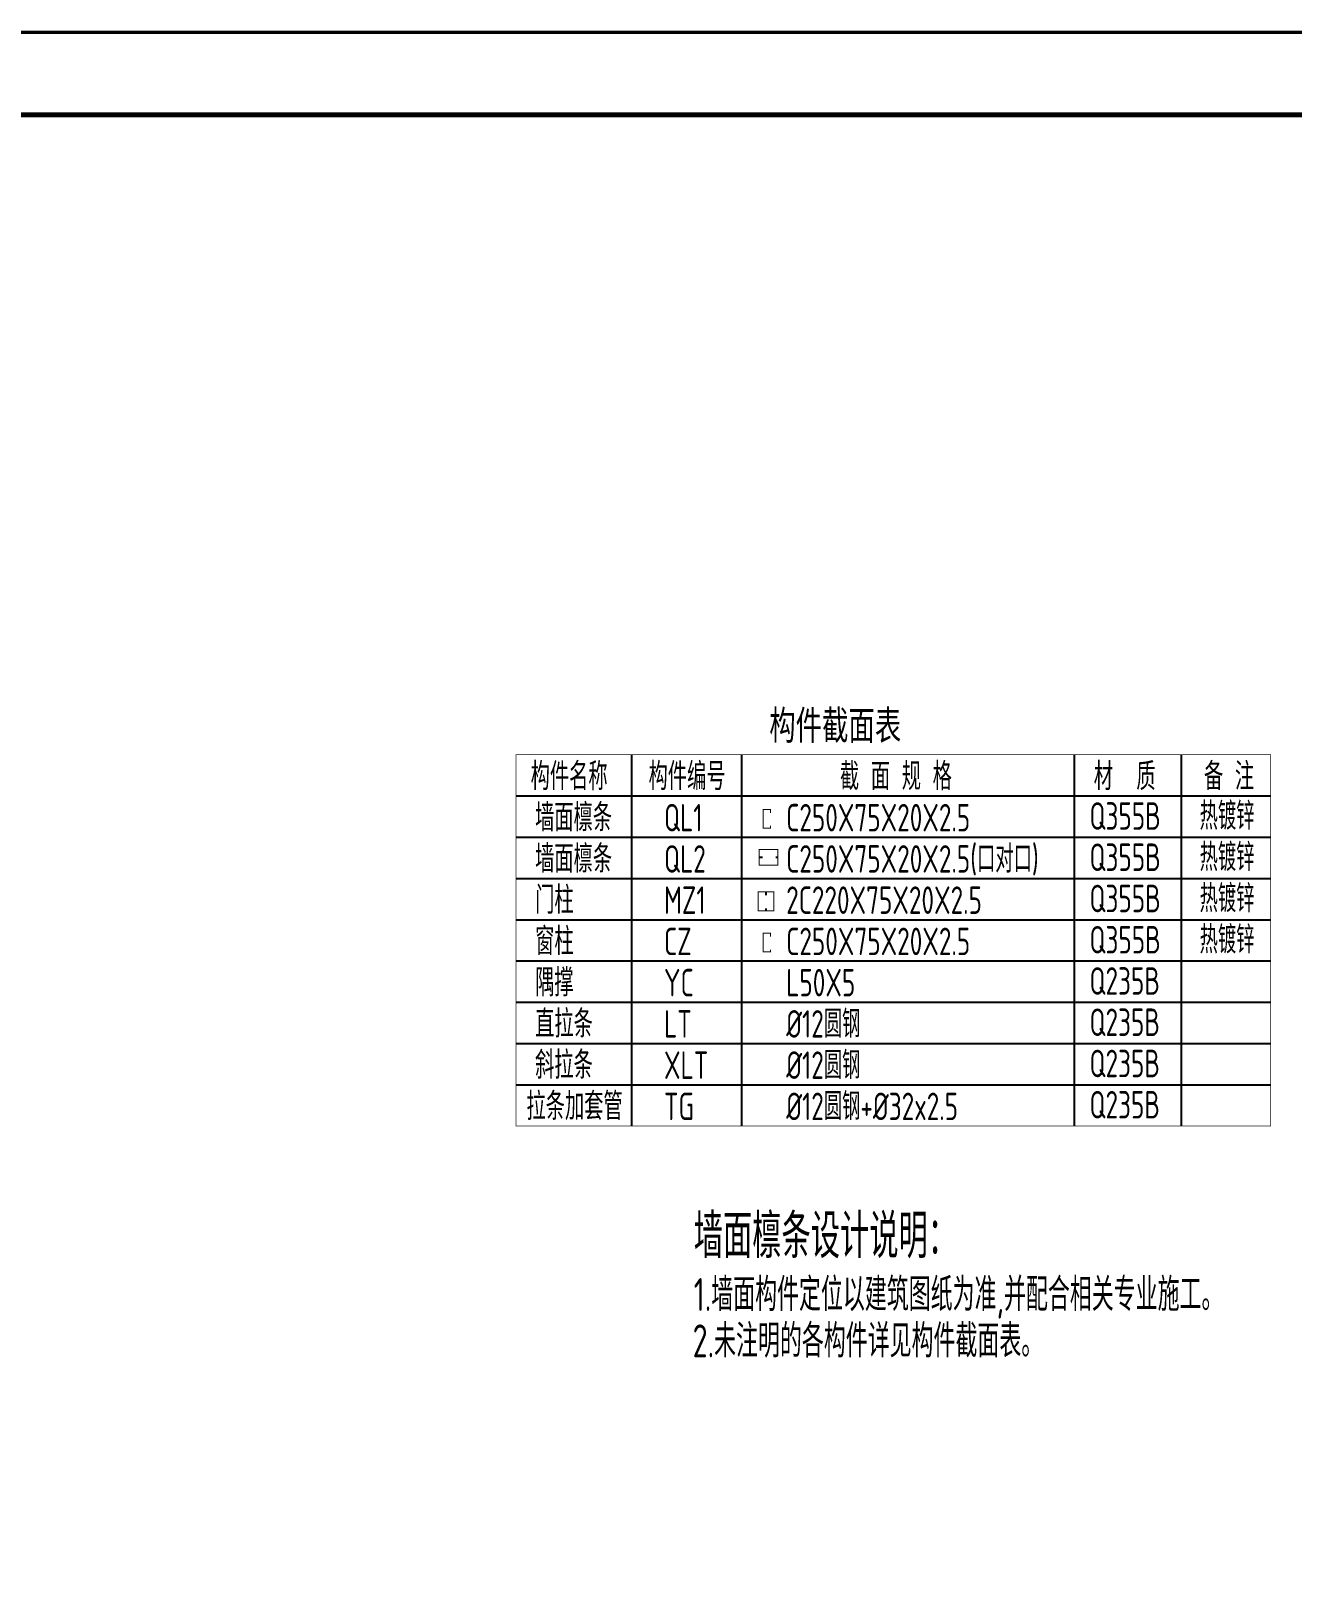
# Model space of a CAD drawing. Extents: x 447413 to 2975780, y -1432727 to 1301644.
# Drawn here: x 2756877 to 2779817, y -737634 to -709694 of the extents above; entities that cross this region are included whole.
import ezdxf

# ---------------------------------------------------------------- set-up
doc = ezdxf.new("R2010")
doc.units = 0
doc.header["$LTSCALE"] = 1000
doc.header["$MEASUREMENT"] = 0
doc.linetypes.add('CONTINOUS', pattern=[0])
for name, color, linetype in [('PUB_TEXT', 7, 'Continuous'), ('TAB', 7, 'Continuous'), ('TEXT', 6, 'Continuous'), ('图框', 253, 'Continuous'), ('说明', 7, 'Continuous')]:
    doc.layers.add(name, color=color, linetype=linetype)
doc.styles.add('_HZTXT', font='tssdeng.shx', dxfattribs={"width": 0.7, "bigfont": 'HZTXT.shx'})
doc.styles.add('TSSD_Norm', font='tssdeng.shx', dxfattribs={"bigfont": 'tssdchn.shx'})
doc.styles.add('TSSD_REIN', font='Tssdeng.shx', dxfattribs={"width": 0.7, "bigfont": 'hztxt.shx'})

# ---------------------------------------------------------------- blocks, each defined once
blk = doc.blocks.new('A$C6B0021A6')
at = {"layer": '图框', "color": 2, "const_width": 40, "elevation": -84000}
blk.add_lwpolyline([(20, 84120), (118920, 84120), (118920, 20), (20, 20)], close=True, dxfattribs=at)
at = {"layer": '图框', "color": 153, "const_width": 58, "elevation": -84000}
blk.add_lwpolyline([(111420, 1020), (2520, 1020), (2520, 83120), (111420, 83120)], close=True, dxfattribs=at)

msp = doc.modelspace()

# ---------------------------------------------------------------- linework, layer by layer
at = {"layer": 'TAB'}
for p, q in [((2767799.2, -722859.5, 126000), (2767799.2, -729609.5, 126000)), ((2769801.3, -722859.5, 126000), (2769801.3, -729609.5, 126000)), ((2775852.7, -722859.5, 126000), (2775852.7, -729609.5, 126000)), ((2777798.4, -722859.5, 126000), (2777798.4, -729609.5, 126000)), ((2765702.1, -723609.5, 126000), (2779425.3, -723609.5, 126000)), ((2765702.1, -724359.5, 126000), (2779425.3, -724359.5, 126000)), ((2765702.1, -725109.5, 126000), (2779425.3, -725109.5, 126000)), ((2765702.1, -725859.5, 126000), (2779425.3, -725859.5, 126000)), ((2765702.1, -726609.5, 126000), (2779425.3, -726609.5, 126000)), ((2765702.1, -727359.5, 126000), (2779425.3, -727359.5, 126000)), ((2765702.1, -728109.5, 126000), (2779425.3, -728109.5, 126000)), ((2765702.1, -728859.5, 126000), (2779425.3, -728859.5, 126000))]:
    msp.add_line(p, q, dxfattribs=at)
at = {"layer": 'TEXT', "color": 3, "linetype": 'Continuous', "const_width": 10, "elevation": 126000}
msp.add_lwpolyline([(2779425.3, -729609.5), (2765702.1, -729609.5), (2765702.1, -722859.5), (2779425.3, -722859.5), (2779425.3, -729609.5)], dxfattribs=at)
at = {"layer": 'TEXT', "const_width": 17.5, "elevation": 126000}
for points in [[(2770328.7, -723916.5), (2770328.7, -723854.1), (2770196.3, -723854.1), (2770196.3, -724195.8), (2770329, -724195.8), (2770329, -724151.2)], [(2770185.7, -724714.3), (2770123.3, -724714.3), (2770123.3, -724582), (2770465, -724582), (2770465, -724714.6), (2770420.4, -724714.6)], [(2770185.7, -724735.4), (2770123.3, -724735.4), (2770123.3, -724867.7), (2770465, -724867.7), (2770465, -724735.1), (2770420.4, -724735.1)], [(2770236.7, -725416.5), (2770236.7, -725354.1), (2770104.3, -725354.1), (2770104.3, -725695.8), (2770237, -725695.8), (2770237, -725651.2)], [(2770257.7, -725416.5), (2770257.7, -725354.1), (2770390.1, -725354.1), (2770390.1, -725695.8), (2770257.4, -725695.8), (2770257.4, -725651.2)], [(2770328.7, -726166.5), (2770328.7, -726104.1), (2770196.3, -726104.1), (2770196.3, -726445.8), (2770329, -726445.8), (2770329, -726401.2)]]:
    msp.add_lwpolyline(points, dxfattribs=at)

# ---------------------------------------------------------------- block references
at = {"xscale": 1.5, "yscale": 1.5, "zscale": 1.5}
msp.add_blockref('A$C6B0021A6', (2617168.3, -835904.4, 252000), dxfattribs=at)

# ---------------------------------------------------------------- texts
at = {"layer": 'PUB_TEXT', "color": 6, "style": 'TSSD_Norm', "width": 0.7}
msp.add_text('墙面檩条设计说明：', height=800, dxfattribs=at).set_placement((2768933.4, -732012.6, 126000))
at = {"layer": 'PUB_TEXT', "style": 'TSSD_Norm', "width": 0.7}
for s, p in [('1.墙面构件定位以建筑图纸为准,并配合相关专业施工。', (2768933.4, -732974, 126000)), ('2.未注明的各构件详见构件截面表。', (2768912.4, -733817.9, 126000))]:
    msp.add_text(s, height=600, dxfattribs=at).set_placement(p)
at = {"layer": 'TEXT', "color": 3, "style": 'TSSD_Norm', "width": 0.7}
for s, p in [('QL1', (2768393.1, -724253.6, 126000)), ('C250X75X20X2.5', (2770614.6, -724253.6, 126000)), ('C250X75X20X2.5(口对口)', (2770614.6, -725003.6, 126000)), ('QL2', (2768393.1, -725003.6, 126000))]:
    msp.add_text(s, height=500, dxfattribs=at).set_placement(p)
at = {"layer": 'TEXT', "style": 'TSSD_Norm', "width": 0.7}
for s, p in [('Q355B', (2776129.6, -724223.3, 126000)), ('热镀锌', (2778132.8, -724223.3, 126000)), ('Q355B', (2776129.6, -724973.3, 126000)), ('热镀锌', (2778132.8, -724973.3, 126000)), ('MZ1', (2768393.1, -725753.6, 126000)), ('2C220X75X20X2.5', (2770614.6, -725753.6, 126000)), ('Q355B', (2776129.6, -725723.3, 126000)), ('热镀锌', (2778132.8, -725723.3, 126000)), ('CZ', (2768393.1, -726503.6, 126000)), ('C250X75X20X2.5', (2770614.6, -726503.6, 126000)), ('Q355B', (2776129.6, -726473.3, 126000)), ('热镀锌', (2778132.8, -726473.3, 126000)), ('YC', (2768393.1, -727253.6, 126000)), ('L50X5', (2770614.6, -727253.6, 126000)), ('Q235B', (2776129.6, -727223.3, 126000)), ('LT', (2768393.1, -728003.6, 126000)), ('%%C12圆钢', (2770614.6, -728003.6, 126000)), ('Q235B', (2776129.6, -727973.3, 126000)), ('XLT', (2768393.1, -728753.6, 126000)), ('%%C12圆钢', (2770614.6, -728753.6, 126000)), ('Q235B', (2776129.6, -728723.3, 126000)), ('TG', (2768393.1, -729503.6, 126000)), ('%%C12圆钢+%%C32x2.5', (2770614.6, -729503.6, 126000)), ('Q235B', (2776129.6, -729473.3, 126000))]:
    msp.add_text(s, height=500, dxfattribs=at).set_placement(p)
at = {"layer": '说明', "linetype": 'CONTINOUS', "style": 'TSSD_REIN', "width": 0.8}
msp.add_text('构件截面表', height=600, dxfattribs=at).set_placement((2770306.7, -722643.4, 126000))
at = {"layer": '说明', "style": '_HZTXT', "width": 0.7}
for s, p in [('构件名称', (2765967.7, -723503.6, 126000)), ('构件编号', (2768111.9, -723503.6, 126000)), ('截 面 规 格', (2771591.1, -723503.6, 126000)), ('材  质', (2776207.1, -723503.6, 126000)), ('备 注', (2778211.8, -723503.6, 126000)), ('墙面檩条', (2766049, -724251.6, 126000)), ('墙面檩条', (2766049, -725001.6, 126000)), ('门柱', (2766049, -725751.6, 126000)), ('窗柱', (2766049, -726501.6, 126000)), ('隅撑', (2766049, -727251.6, 126000)), ('直拉条', (2766049, -728001.6, 126000)), ('斜拉条', (2766049, -728751.6, 126000)), ('拉条加套管', (2765891.4, -729501.6, 126000))]:
    msp.add_text(s, height=500, dxfattribs=at).set_placement(p)

doc.saveas('drawing.dxf')
